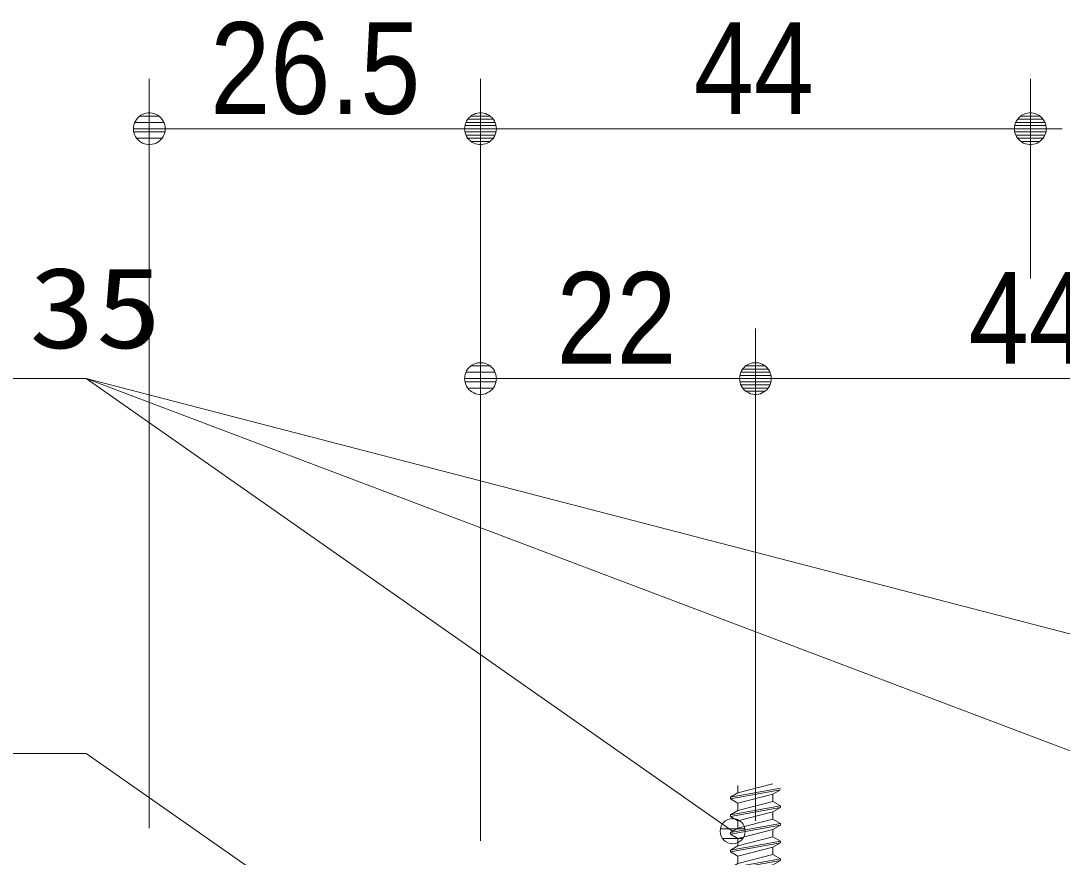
# Model space of a CAD drawing. Units: millimetres, scale not verified, with parts at other scales. Extents: x -6062 to 6062, y -3045 to 3045.
# Drawn here: x 686.8 to 1103.4, y 1048.7 to 1383.4 of the extents above; entities that cross this region are included whole.
import ezdxf
from ezdxf.enums import TextEntityAlignment as Align

# ---------------------------------------------------------------- set-up
doc = ezdxf.new("R2010")
doc.units = ezdxf.units.MM
doc.header["$LTSCALE"] = 20
for name, color, linetype, lineweight in [('0-1_3一般', 7, 'Continuous', 9), ('0-2_2寸法-1', 7, 'Continuous', 9), ('0-3_0', 7, 'Continuous', 9), ('0-4_2寸法-3', 7, 'Continuous', 9)]:
    doc.layers.add(name, color=color, linetype=linetype, lineweight=lineweight)
doc.styles.add('ＭＳ ゴシック', font='')
doc.styles.add('ＭＳ Ｐゴシック', font='')
doc.styles.get('ＭＳ ゴシック').set_extended_font_data('MS Gothic')
doc.styles.get('ＭＳ Ｐゴシック').set_extended_font_data('MS PGothic')

# ---------------------------------------------------------------- blocks, each defined once
blk = doc.blocks.new('_Dot')
at = {"layer": '0-3_0'}
for p, q in [((-10, 0), (-20, 0)), ((9.78, 2), (-9.78, 2)), ((7.99, 6), (-7.99, 6)), ((9.16, -3.98), (-9.16, -3.98)), ((6, -7.98), (-6, -7.98))]:
    blk.add_line(p, q, dxfattribs=at)
for points in [[(10, 0), (9.92, 1.25), (9.69, 2.49), (9.3, 3.68), (8.76, 4.82), (8.09, 5.88), (7.29, 6.85), (6.37, 7.71), (5.36, 8.44), (4.26, 9.05), (3.09, 9.51), (1.87, 9.82), (0.63, 9.98), (-0.63, 9.98), (-1.87, 9.82), (-3.09, 9.51), (-4.26, 9.05), (-5.36, 8.44), (-6.37, 7.71), (-7.29, 6.85), (-8.09, 5.88), (-8.76, 4.82), (-9.3, 3.68), (-9.69, 2.49), (-9.92, 1.25), (-10, 0), (0, 0)], [(-10, 0), (-9.92, -1.25), (-9.69, -2.49), (-9.3, -3.68), (-8.76, -4.82), (-8.09, -5.88), (-7.29, -6.85), (-6.37, -7.71), (-5.36, -8.44), (-4.26, -9.05), (-3.09, -9.51), (-1.87, -9.82), (-0.63, -9.98), (0.63, -9.98), (1.87, -9.82), (3.09, -9.51), (4.26, -9.05), (5.36, -8.44), (6.37, -7.71), (7.29, -6.85), (8.09, -5.88), (8.76, -4.82), (9.3, -3.68), (9.69, -2.49), (9.92, -1.25), (10, 0), (0, 0)]]:
    blk.add_lwpolyline(points, close=True, dxfattribs=at)
blk = doc.blocks.new('グループ-101')
at = {"layer": '0-1_3一般'}
for p, q in [((55563.7, 21525.6), (55163.7, 21454.9)), ((55163.7, 21441.6), (55563.7, 21512.2)), ((55503.7, 21560.2), (55223.7, 21489.5)), ((55223.7, 21548.3), (55223.7, 21489.5)), ((55503.7, 21477.6), (55563.7, 21512.2)), ((55163.7, 21454.9), (55223.7, 21489.5)), ((55163.7, 21441.6), (55163.7, 21454.9)), ((55163.7, 21441.6), (55223.7, 21406.9)), ((55223.7, 21406.9), (55503.7, 21477.6)), ((55503.7, 21418.9), (55223.7, 21348.2)), ((55503.7, 21477.6), (55503.7, 21418.9)), ((55563.7, 21384.2), (55503.7, 21418.9)), ((55163.7, 21300.2), (55563.7, 21370.9)), ((55223.7, 21406.9), (55223.7, 21348.2)), ((55503.7, 21336.3), (55563.7, 21370.9)), ((55503.7, 21336.3), (55503.7, 21277.5)), ((55563.7, 21370.9), (55563.7, 21384.2)), ((55163.7, 21300.2), (55163.7, 21313.6)), ((55223.7, 21265.6), (55223.7, 21206.9)), ((55563.7, 21242.9), (55163.7, 21172.2)), ((55163.7, 21172.2), (55223.7, 21206.9)), ((55163.7, 21158.9), (55163.7, 21172.2)), ((55223.7, 21124.3), (55503.7, 21194.9)), ((55503.7, 21194.9), (55563.7, 21229.6)), ((55503.7, 21194.9), (55503.7, 21136.2)), ((55163.7, 21158.9), (55223.7, 21124.3)), ((55163.7, 21017.6), (55563.7, 21088.2)), ((55503.7, 21136.2), (55223.7, 21065.5)), ((55223.7, 21124.3), (55223.7, 21065.5)), ((55563.7, 21101.6), (55503.7, 21136.2)), ((55503.7, 21053.6), (55563.7, 21088.2)), ((55563.7, 21088.2), (55563.7, 21101.6)), ((55163.7, 21017.6), (55163.7, 21030.9)), ((55503.7, 21053.6), (55503.7, 20994.9)), ((55563.7, 20960.2), (55163.7, 20889.6)), ((55163.7, 20889.6), (55223.7, 20924.2)), ((55223.7, 20982.9), (55223.7, 20924.2)), ((55503.7, 20912.3), (55563.7, 20946.9)), ((55163.7, 20876.2), (55163.7, 20889.6)), ((55163.7, 20876.2), (55223.7, 20841.6)), ((55223.7, 20841.6), (55503.7, 20912.3)), ((55503.7, 20853.5), (55223.7, 20782.9)), ((55223.7, 20841.6), (55223.7, 20782.9)), ((55503.7, 20912.3), (55503.7, 20853.5)), ((55563.7, 20818.9), (55503.7, 20853.5)), ((55163.7, 20734.9), (55563.7, 20805.6)), ((55163.7, 20734.9), (55163.7, 20748.2)), ((55223.7, 20700.3), (55503.7, 20770.9)), ((55503.7, 20770.9), (55563.7, 20805.6)), ((55503.7, 20770.9), (55503.7, 20704.9)), ((55563.7, 20805.6), (55563.7, 20818.9)), ((55163.7, 20734.9), (55223.5, 20700.4)), ((55223.5, 20700.4), (55223.7, 20700.3)), ((55013.7, 20654.9), (55173.7, 20654.9)), ((55013.7, 20582.7), (55013.7, 20654.9)), ((55713.7, 20654.9), (55713.7, 20582.7)), ((55363.7, 20394.9), (55363.7, 20346.6))]:
    blk.add_line(p, q, dxfattribs=at)
for points in [[(55563.7, 21384.2), (55163.7, 21313.6), (55223.7, 21348.2)], [(55163.7, 21300.2), (55223.7, 21265.6), (55503.7, 21336.3)], [(55563.7, 21242.9), (55503.7, 21277.5), (55223.7, 21206.9)], [(55163.7, 21158.9), (55563.7, 21229.6), (55563.7, 21242.9)], [(55563.7, 21101.6), (55163.7, 21030.9), (55223.7, 21065.5)], [(55163.7, 21017.6), (55223.7, 20982.9), (55503.7, 21053.6)], [(55163.7, 20876.2), (55563.7, 20946.9), (55563.7, 20960.2)], [(55563.7, 20960.2), (55503.7, 20994.9), (55223.7, 20924.2)], [(55563.7, 20818.9), (55163.7, 20748.2), (55223.7, 20782.9)], [(55173.7, 20654.9), (55553.7, 20654.9), (55713.7, 20654.9)]]:
    blk.add_lwpolyline(points, dxfattribs=at)
for centre, radius, start, end in [((55173.7, 20704.9), 50, 270, 312.40515), ((55173.7, 20704.9), 50, 312.40515, 354.8103), ((55553.7, 20704.9), 50, 180, 225), ((55553.7, 20704.9), 50, 225, 270), ((55113.7, 20582.7), 100, 180, 205.65891), ((55613.7, 20582.7), 100, 334.34109, 0), ((55113.7, 20582.7), 100, 205.65891, 231.31781), ((55363.7, 20894.9), 500, 231.31781, 250.65891), ((55363.7, 20894.9), 500, 289.34109, 308.68219), ((55613.7, 20582.7), 100, 308.68219, 334.34109), ((55363.7, 20894.9), 500, 250.65891, 270), ((55363.7, 20894.9), 500, 270, 289.34109)]:
    blk.add_arc(centre, radius, start, end, dxfattribs=at)
blk = doc.blocks.new('グループ-115')
at = {"layer": '0-1_3一般'}
blk.add_blockref('グループ-101', (0, 0), dxfattribs=at)
blk = doc.blocks.new('グループ-116')
at = {"layer": '0-1_3一般'}
blk.add_blockref('グループ-115', (0, 0), dxfattribs=at)

msp = doc.modelspace()

# ---------------------------------------------------------------- linework, layer by layer
at = {"layer": '0-2_2寸法-1'}
for p, q in [((738.18, 1060.25), (738.18, 1360.25)), ((870.68, 1060.25), (870.68, 1360.25)), ((870.68, 1260.25), (870.68, 1360.25)), ((1090.68, 1280.25), (1090.68, 1360.25)), ((1090.68, 1280.25), (1090.68, 1360.25)), ((857.97, 1340.25), (750.9, 1340.25)), ((883.4, 1340.25), (1077.97, 1340.25)), ((870.68, 1055.25), (870.68, 1260.25)), ((980.68, 1063.29), (980.68, 1260.25)), ((980.68, 1063.29), (980.68, 1260.25)), ((967.97, 1240.25), (883.4, 1240.25)), ((993.4, 1240.25), (1187.97, 1240.25))]:
    msp.add_line(p, q, dxfattribs=at)
at = {"layer": '0-4_2寸法-3'}
for p, q in [((712.86, 1240.25), (1191.55, 1059.11)), ((712.86, 1240.25), (1410.68, 1059.11)), ((971.71, 1064.11), (971.39, 1064.11)), ((971.71, 1064.11), (971.39, 1064.11)), ((976.44, 1060.11), (966.66, 1060.11)), ((975.55, 1056.11), (967.55, 1056.11))]:
    msp.add_line(p, q, dxfattribs=at)
for points in [[(971.55, 1059.11), (712.86, 1240.25), (426.56, 1240.25)], [(870.68, 979.74), (712.86, 1090.25), (524.57, 1090.25)]]:
    msp.add_lwpolyline(points, dxfattribs=at)
msp.add_circle((971.55, 1059.11), 5.01, dxfattribs=at)
msp.add_circle((971.55, 1059.11), 5.01, dxfattribs=at)

# ---------------------------------------------------------------- block references
at = {"layer": '0-1_3一般', "xscale": 0.05, "yscale": 0.05}
msp.add_blockref('グループ-116', (-1787.5, 0), dxfattribs=at)
at = {"layer": '0-2_2寸法-1', "xscale": 0.6356201, "yscale": 0.6356201, "rotation": 180}
for p in [(738.18, 1340.25), (870.68, 1340.25), (1090.68, 1340.25), (870.68, 1240.25), (980.68, 1240.25)]:
    msp.add_blockref('_Dot', p, dxfattribs=at)
at = {"layer": '0-2_2寸法-1', "xscale": 0.6356201, "yscale": 0.6356201}
for p in [(870.68, 1340.25), (1090.68, 1340.25), (980.68, 1240.25)]:
    msp.add_blockref('_Dot', p, dxfattribs=at)

# ---------------------------------------------------------------- texts
at = {"layer": '0-2_2寸法-1', "style": 'ＭＳ Ｐゴシック', "width": 0.9}
for s, height, p in [('26.5', 36.69, (762.56, 1335.19)), ('44', 36.66, (955.99, 1335.19)), ('22', 36.66, (901.09, 1235.19)), ('44', 36.66, (1065.99, 1235.19))]:
    msp.add_text(s, height=height, dxfattribs=at).set_placement(p, align=Align.BOTTOM_LEFT)
at = {"layer": '0-4_2寸法-3', "style": 'ＭＳ ゴシック', "width": 1.2}
msp.add_text('ナベT.P4×35', height=32.55, dxfattribs=at).set_placement((424.06, 1242.64), align=Align.BOTTOM_LEFT)

doc.saveas('drawing.dxf')
